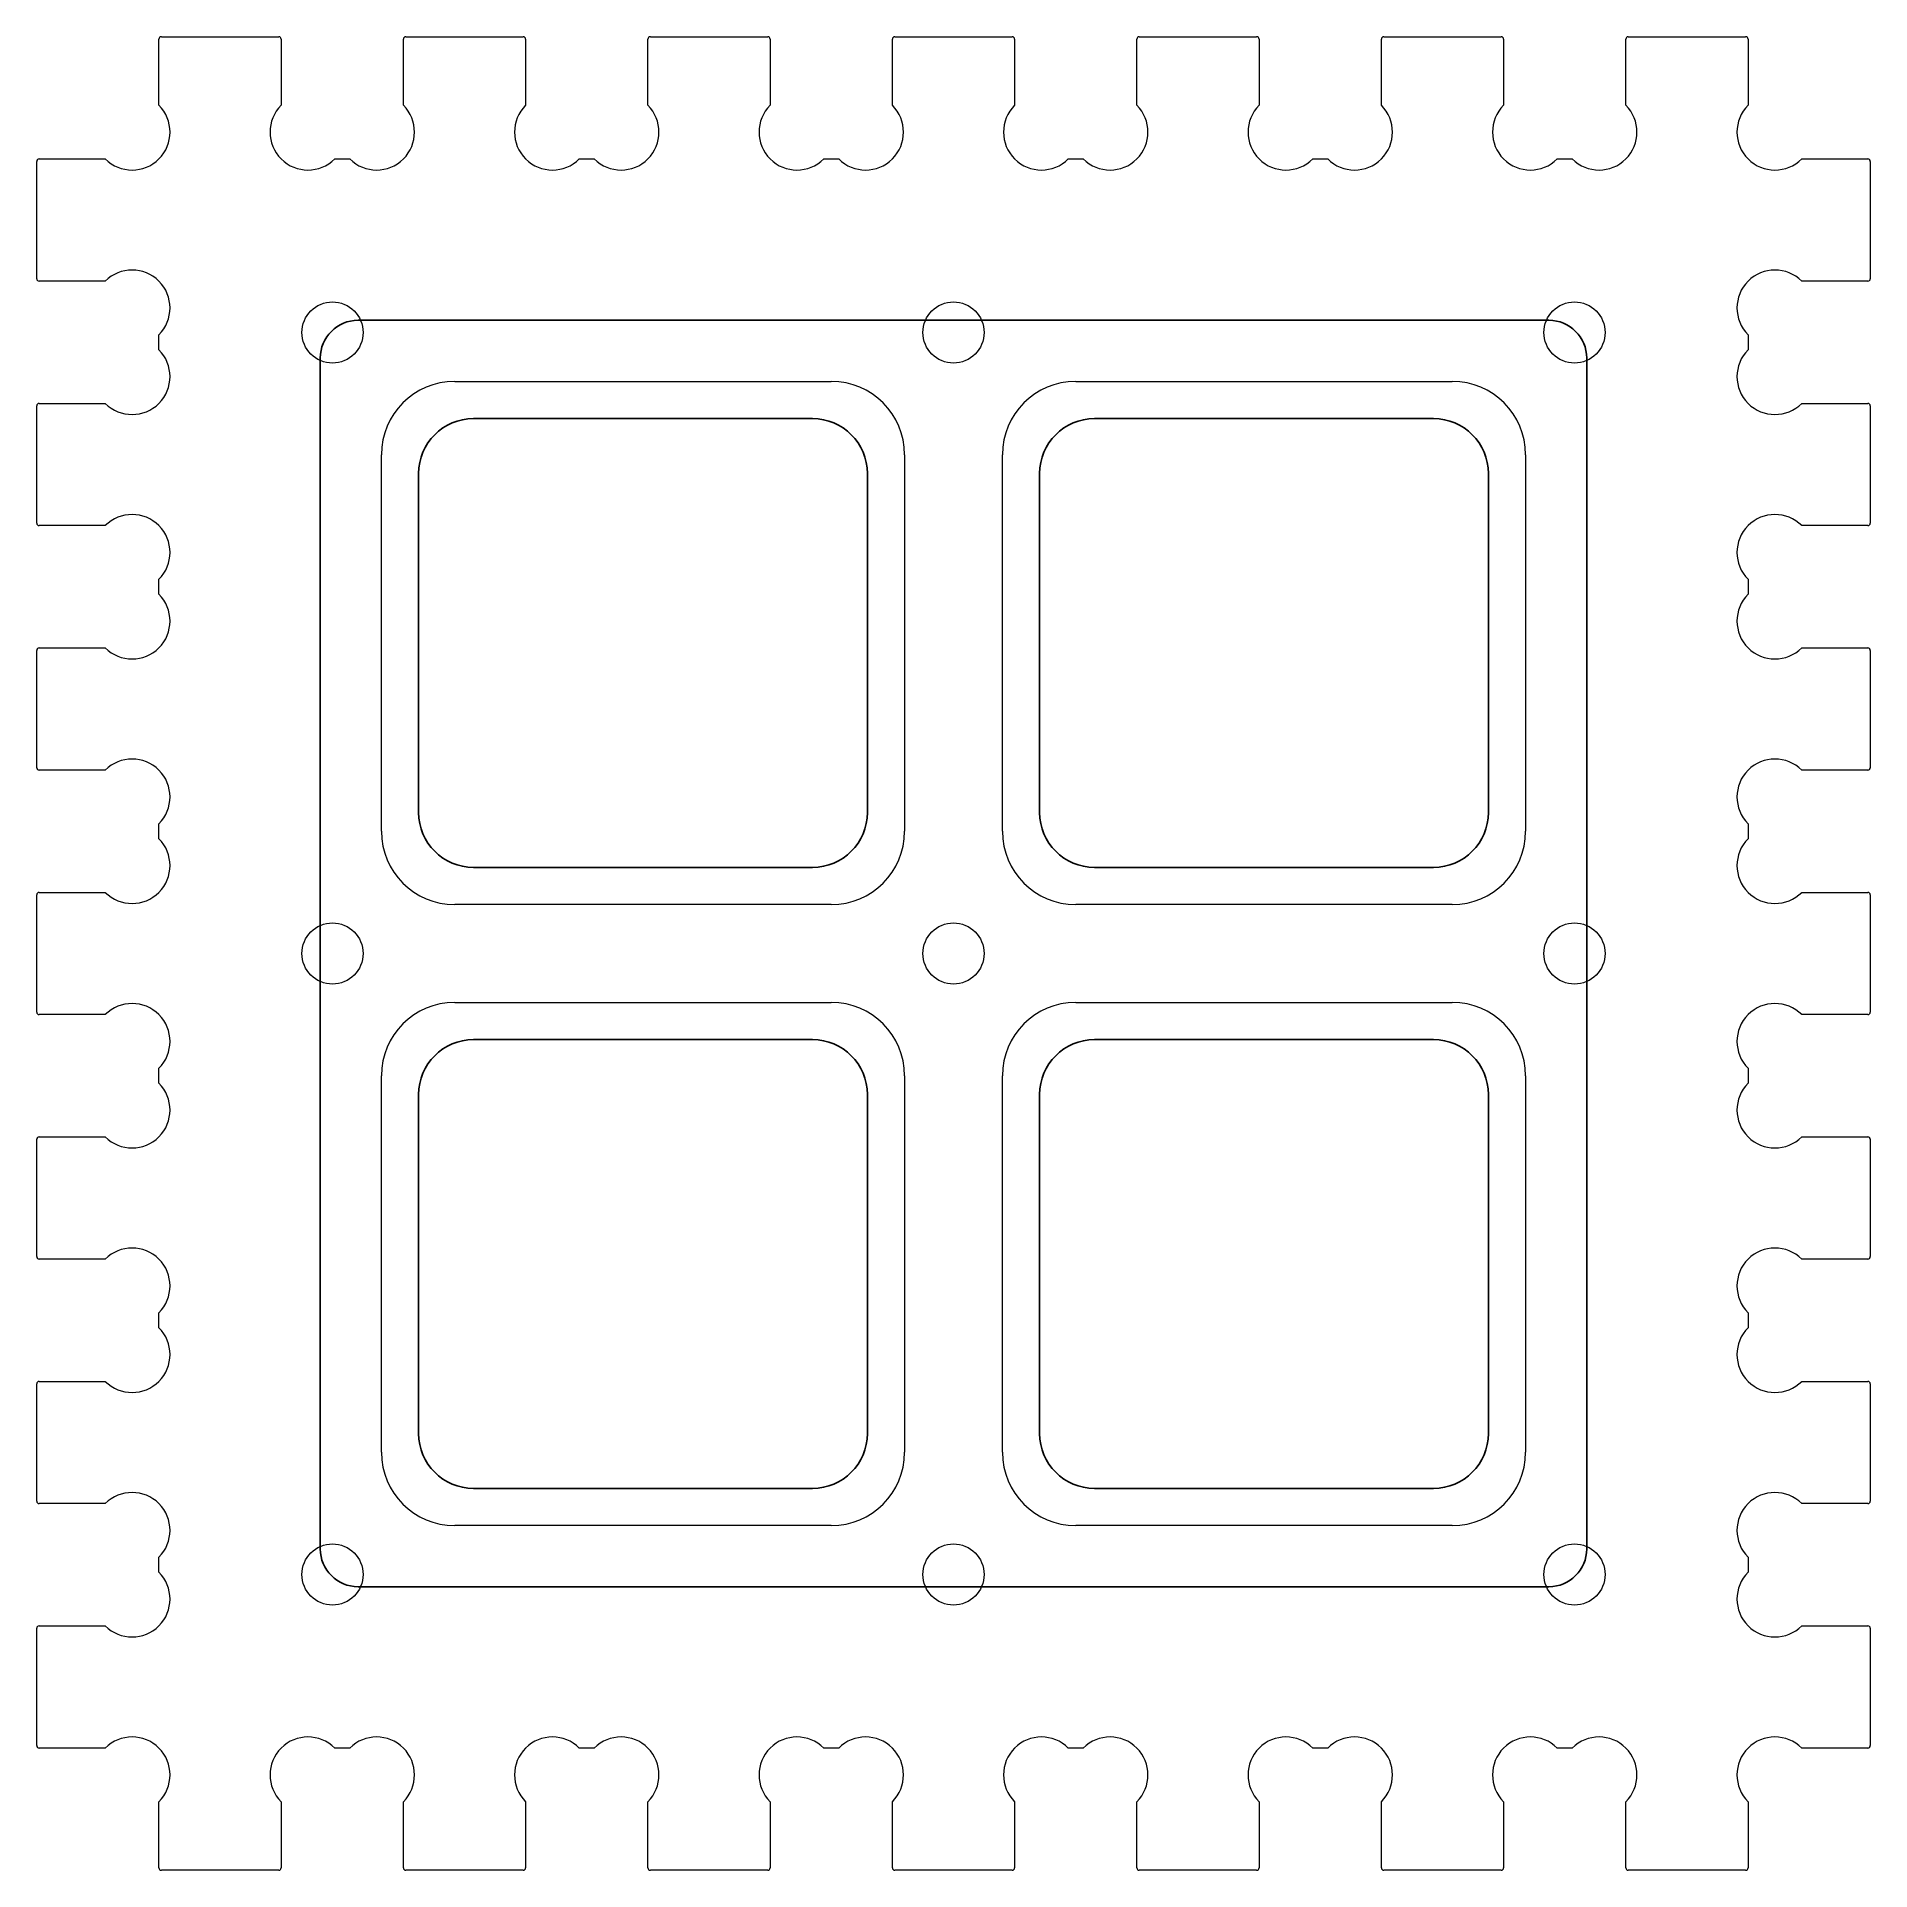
# Model space of a CAD drawing. Extents: x -37.5 to 37.5, y -37.5 to 37.5.
import ezdxf

# ---------------------------------------------------------------- set-up
doc = ezdxf.new("R2010")
doc.units = 0
doc.layers.get('0').update_dxf_attribs({"lineweight": 0})
doc.layers.add('grav1.5mm', color=4, linetype='Continuous')
doc.layers.add('holes', color=1, linetype='Continuous', lineweight=0)

msp = doc.modelspace()

# ---------------------------------------------------------------- linework, layer by layer
for p, q in [((-32.5, 34.692), (-32.5, 37.4)), ((-32.4, 37.5), (-27.6, 37.5)), ((-27.5, 37.4), (-27.5, 34.692)), ((-22.5, 34.692), (-22.5, 37.4)), ((-22.4, 37.5), (-17.6, 37.5)), ((-17.5, 37.4), (-17.5, 34.692)), ((-12.5, 34.692), (-12.5, 37.4)), ((-12.4, 37.5), (-7.6, 37.5)), ((-7.5, 37.4), (-7.5, 34.692)), ((-2.5, 34.692), (-2.5, 37.4)), ((-2.4, 37.5), (2.4, 37.5)), ((2.5, 37.4), (2.5, 34.692)), ((7.5, 34.692), (7.5, 37.4)), ((7.6, 37.5), (12.4, 37.5)), ((12.5, 37.4), (12.5, 34.692)), ((17.5, 34.692), (17.5, 37.4)), ((17.6, 37.5), (22.4, 37.5)), ((22.5, 37.4), (22.5, 34.692)), ((27.5, 34.692), (27.5, 37.4)), ((27.6, 37.5), (32.4, 37.5)), ((32.5, 37.4), (32.5, 34.692)), ((-37.5, 27.6), (-37.5, 32.4)), ((-37.4, 32.5), (-34.692, 32.5)), ((-25.308, 32.5), (-24.692, 32.5)), ((-15.308, 32.5), (-14.692, 32.5)), ((-5.308, 32.5), (-4.692, 32.5)), ((4.692, 32.5), (5.308, 32.5)), ((14.692, 32.5), (15.308, 32.5)), ((24.692, 32.5), (25.308, 32.5)), ((34.692, 32.5), (37.4, 32.5)), ((37.5, 32.4), (37.5, 27.6)), ((-34.692, 27.5), (-37.4, 27.5)), ((37.4, 27.5), (34.692, 27.5)), ((-32.5, 24.692), (-32.5, 25.308)), ((32.5, 25.308), (32.5, 24.692)), ((-37.5, 17.6), (-37.5, 22.4)), ((-37.4, 22.5), (-34.692, 22.5)), ((34.692, 22.5), (37.4, 22.5)), ((37.5, 22.4), (37.5, 17.6)), ((-34.692, 17.5), (-37.4, 17.5)), ((37.4, 17.5), (34.692, 17.5)), ((-32.5, 14.692), (-32.5, 15.308)), ((32.5, 15.308), (32.5, 14.692)), ((-37.5, 7.6), (-37.5, 12.4)), ((-37.4, 12.5), (-34.692, 12.5)), ((34.692, 12.5), (37.4, 12.5)), ((37.5, 12.4), (37.5, 7.6)), ((-34.692, 7.5), (-37.4, 7.5)), ((37.4, 7.5), (34.692, 7.5)), ((-32.5, 4.692), (-32.5, 5.308)), ((32.5, 5.308), (32.5, 4.692)), ((-37.5, -2.4), (-37.5, 2.4)), ((-37.4, 2.5), (-34.692, 2.5)), ((34.692, 2.5), (37.4, 2.5)), ((37.5, 2.4), (37.5, -2.4)), ((-34.692, -2.5), (-37.4, -2.5)), ((37.4, -2.5), (34.692, -2.5)), ((-32.5, -5.308), (-32.5, -4.692)), ((32.5, -4.692), (32.5, -5.308)), ((-37.5, -12.4), (-37.5, -7.6)), ((-37.4, -7.5), (-34.692, -7.5)), ((34.692, -7.5), (37.4, -7.5)), ((37.5, -7.6), (37.5, -12.4)), ((-34.692, -12.5), (-37.4, -12.5)), ((37.4, -12.5), (34.692, -12.5)), ((-32.5, -15.308), (-32.5, -14.692)), ((32.5, -14.692), (32.5, -15.308)), ((-37.5, -22.4), (-37.5, -17.6)), ((-37.4, -17.5), (-34.692, -17.5)), ((34.692, -17.5), (37.4, -17.5)), ((37.5, -17.6), (37.5, -22.4)), ((-34.692, -22.5), (-37.4, -22.5)), ((37.4, -22.5), (34.692, -22.5)), ((-32.5, -25.308), (-32.5, -24.692)), ((32.5, -24.692), (32.5, -25.308)), ((-37.5, -32.4), (-37.5, -27.6)), ((-37.4, -27.5), (-34.692, -27.5)), ((34.692, -27.5), (37.4, -27.5)), ((37.5, -27.6), (37.5, -32.4)), ((-34.692, -32.5), (-37.4, -32.5)), ((-24.692, -32.5), (-25.308, -32.5)), ((-14.692, -32.5), (-15.308, -32.5)), ((-4.692, -32.5), (-5.308, -32.5)), ((5.308, -32.5), (4.692, -32.5)), ((15.308, -32.5), (14.692, -32.5)), ((25.308, -32.5), (24.692, -32.5)), ((37.4, -32.5), (34.692, -32.5)), ((-32.5, -37.4), (-32.5, -34.692)), ((-27.5, -34.692), (-27.5, -37.4)), ((-22.5, -37.4), (-22.5, -34.692)), ((-17.5, -34.692), (-17.5, -37.4)), ((-12.5, -37.4), (-12.5, -34.692)), ((-7.5, -34.692), (-7.5, -37.4)), ((-2.5, -37.4), (-2.5, -34.692)), ((2.5, -34.692), (2.5, -37.4)), ((7.5, -37.4), (7.5, -34.692)), ((12.5, -34.692), (12.5, -37.4)), ((17.5, -37.4), (17.5, -34.692)), ((22.5, -34.692), (22.5, -37.4)), ((27.5, -37.4), (27.5, -34.692)), ((32.5, -34.692), (32.5, -37.4)), ((-27.6, -37.5), (-32.4, -37.5)), ((-17.6, -37.5), (-22.4, -37.5)), ((-7.6, -37.5), (-12.4, -37.5)), ((2.4, -37.5), (-2.4, -37.5)), ((12.4, -37.5), (7.6, -37.5)), ((22.4, -37.5), (17.6, -37.5)), ((32.4, -37.5), (27.6, -37.5))]:
    msp.add_line(p, q)
for centre, radius, start, end in [((-32.4, 37.4), 0.1, 90, 180), ((-22.4, 37.4), 0.1, 90, 180), ((-12.4, 37.4), 0.1, 90, 180), ((-2.4, 37.4), 0.1, 90, 180), ((7.6, 37.4), 0.1, 90, 180), ((17.6, 37.4), 0.1, 90, 180), ((27.6, 37.4), 0.1, 90, 180), ((-27.6, 37.4), 0.1, 0, 90), ((-17.6, 37.4), 0.1, 0, 90), ((-7.6, 37.4), 0.1, 0, 90), ((2.4, 37.4), 0.1, 0, 90), ((12.4, 37.4), 0.1, 0, 90), ((22.4, 37.4), 0.1, 0, 90), ((32.4, 37.4), 0.1, 0, 90), ((-33.596, 33.596), 1.55, 225, 45), ((-26.404, 33.596), 1.55, 135, 315), ((-23.596, 33.596), 1.55, 225, 45), ((-16.404, 33.596), 1.55, 135, 315), ((-13.596, 33.596), 1.55, 225, 45), ((-6.404, 33.596), 1.55, 135, 315), ((-3.596, 33.596), 1.55, 225, 45), ((3.596, 33.596), 1.55, 135, 315), ((6.404, 33.596), 1.55, 225, 45), ((13.596, 33.596), 1.55, 135, 315), ((16.404, 33.596), 1.55, 225, 45), ((23.596, 33.596), 1.55, 135, 315), ((26.404, 33.596), 1.55, 225, 45), ((33.596, 33.596), 1.55, 135, 315), ((-37.4, 32.4), 0.1, 90, 180), ((37.4, 32.4), 0.1, 0, 90), ((-33.596, 26.404), 1.55, 315, 135), ((33.596, 26.404), 1.55, 45, 225), ((-37.4, 27.6), 0.1, 180, 270), ((37.4, 27.6), 0.1, 270, 0), ((-33.596, 23.596), 1.55, 225, 45), ((33.596, 23.596), 1.55, 135, 315), ((-37.4, 22.4), 0.1, 90, 180), ((37.4, 22.4), 0.1, 0, 90), ((-37.4, 17.6), 0.1, 180, 270), ((-33.596, 16.404), 1.55, 315, 135), ((33.596, 16.404), 1.55, 45, 225), ((37.4, 17.6), 0.1, 270, 0), ((-33.596, 13.596), 1.55, 225, 45), ((33.596, 13.596), 1.55, 135, 315), ((-37.4, 12.4), 0.1, 90, 180), ((37.4, 12.4), 0.1, 0, 90), ((-37.4, 7.6), 0.1, 180, 270), ((-33.596, 6.404), 1.55, 315, 135), ((33.596, 6.404), 1.55, 45, 225), ((37.4, 7.6), 0.1, 270, 0), ((-33.596, 3.596), 1.55, 225, 45), ((33.596, 3.596), 1.55, 135, 315), ((-37.4, 2.4), 0.1, 90, 180), ((37.4, 2.4), 0.1, 0, 90), ((-33.596, -3.596), 1.55, 315, 135), ((33.596, -3.596), 1.55, 45, 225), ((-37.4, -2.4), 0.1, 180, 270), ((37.4, -2.4), 0.1, 270, 0), ((-33.596, -6.404), 1.55, 225, 45), ((33.596, -6.404), 1.55, 135, 315), ((-37.4, -7.6), 0.1, 90, 180), ((37.4, -7.6), 0.1, 0, 90), ((-37.4, -12.4), 0.1, 180, 270), ((-33.596, -13.596), 1.55, 315, 135), ((33.596, -13.596), 1.55, 45, 225), ((37.4, -12.4), 0.1, 270, 0), ((-33.596, -16.404), 1.55, 225, 45), ((33.596, -16.404), 1.55, 135, 315), ((-37.4, -17.6), 0.1, 90, 180), ((37.4, -17.6), 0.1, 0, 90), ((-37.4, -22.4), 0.1, 180, 270), ((-33.596, -23.596), 1.55, 315, 135), ((33.596, -23.596), 1.55, 45, 225), ((37.4, -22.4), 0.1, 270, 0), ((-33.596, -26.404), 1.55, 225, 45), ((33.596, -26.404), 1.55, 135, 315), ((-37.4, -27.6), 0.1, 90, 180), ((37.4, -27.6), 0.1, 0, 90), ((-33.596, -33.596), 1.55, 315, 135), ((-26.404, -33.596), 1.55, 45, 225), ((-23.596, -33.596), 1.55, 315, 135), ((-16.404, -33.596), 1.55, 45, 225), ((-13.596, -33.596), 1.55, 315, 135), ((-6.404, -33.596), 1.55, 45, 225), ((-3.596, -33.596), 1.55, 315, 135), ((3.596, -33.596), 1.55, 45, 225), ((6.404, -33.596), 1.55, 315, 135), ((13.596, -33.596), 1.55, 45, 225), ((16.404, -33.596), 1.55, 315, 135), ((23.596, -33.596), 1.55, 45, 225), ((26.404, -33.596), 1.55, 315, 135), ((33.596, -33.596), 1.55, 45, 225), ((-37.4, -32.4), 0.1, 180, 270), ((37.4, -32.4), 0.1, 270, 0), ((-32.4, -37.4), 0.1, 180, 270), ((-27.6, -37.4), 0.1, 270, 0), ((-22.4, -37.4), 0.1, 180, 270), ((-17.6, -37.4), 0.1, 270, 0), ((-12.4, -37.4), 0.1, 180, 270), ((-7.6, -37.4), 0.1, 270, 0), ((-2.4, -37.4), 0.1, 180, 270), ((2.4, -37.4), 0.1, 270, 0), ((7.6, -37.4), 0.1, 180, 270), ((12.4, -37.4), 0.1, 270, 0), ((17.6, -37.4), 0.1, 180, 270), ((22.4, -37.4), 0.1, 270, 0), ((27.6, -37.4), 0.1, 180, 270), ((32.4, -37.4), 0.1, 270, 0)]:
    msp.add_arc(centre, radius, start, end)
at = {"layer": 'grav1.5mm'}
for p, q in [((24.35, 25.9), (-24.35, 25.9)), ((-25.9, 24.35), (-25.9, -24.35)), ((25.9, -24.35), (25.9, 24.35)), ((-19.63, 21.88), (-5.77, 21.88)), ((5.77, 21.88), (19.63, 21.88)), ((-21.88, 5.77), (-21.88, 19.63)), ((-3.52, 19.63), (-3.52, 5.77)), ((3.52, 5.77), (3.52, 19.63)), ((21.88, 19.63), (21.88, 5.77)), ((-5.77, 3.52), (-19.63, 3.52)), ((19.63, 3.52), (5.77, 3.52)), ((-19.63, -3.52), (-5.77, -3.52)), ((5.77, -3.52), (19.63, -3.52)), ((-21.88, -19.63), (-21.88, -5.77)), ((-3.52, -5.77), (-3.52, -19.63)), ((3.52, -19.63), (3.52, -5.77)), ((21.88, -5.77), (21.88, -19.63)), ((-5.77, -21.88), (-19.63, -21.88)), ((19.63, -21.88), (5.77, -21.88)), ((-24.35, -25.9), (24.35, -25.9))]:
    msp.add_line(p, q, dxfattribs=at)
for centre, radius, start, end in [((-24.35, 24.35), 1.55, 90, 180), ((24.35, 24.35), 1.55, 0, 90), ((-19.63, 19.63), 2.25, 90, 180), ((-5.77, 19.63), 2.25, 0, 90), ((5.77, 19.63), 2.25, 90, 180), ((19.63, 19.63), 2.25, 0, 90), ((-19.63, 5.77), 2.25, 180, 270), ((-5.77, 5.77), 2.25, 270, 0), ((5.77, 5.77), 2.25, 180, 270), ((19.63, 5.77), 2.25, 270, 0), ((-19.63, -5.77), 2.25, 90, 180), ((-5.77, -5.77), 2.25, 0, 90), ((5.77, -5.77), 2.25, 90, 180), ((19.63, -5.77), 2.25, 0, 90), ((-19.63, -19.63), 2.25, 180, 270), ((-5.77, -19.63), 2.25, 270, 0), ((5.77, -19.63), 2.25, 180, 270), ((19.63, -19.63), 2.25, 270, 0), ((-24.35, -24.35), 1.55, 180, 270), ((24.35, -24.35), 1.55, 270, 0)]:
    msp.add_arc(centre, radius, start, end, dxfattribs=at)
at = {"layer": 'holes'}
for p, q in [((-20.4, 23.4), (-5, 23.4)), ((5, 23.4), (20.4, 23.4)), ((-23.4, 5), (-23.4, 20.4)), ((-2, 20.4), (-2, 5)), ((2, 5), (2, 20.4)), ((23.4, 20.4), (23.4, 5)), ((-2, 5), (-2, 5)), ((2, 5), (2, 5)), ((-5, 2), (-20.4, 2)), ((20.4, 2), (5, 2)), ((-20.4, -2), (-5, -2)), ((5, -2), (20.4, -2)), ((-23.4, -20.4), (-23.4, -5)), ((-2, -5), (-2, -20.4)), ((2, -20.4), (2, -5)), ((23.4, -5), (23.4, -20.4)), ((-2, -20.4), (-2, -20.4)), ((2, -20.4), (2, -20.4)), ((-5, -23.4), (-20.4, -23.4)), ((20.4, -23.4), (5, -23.4))]:
    msp.add_line(p, q, dxfattribs=at)
for centre in [(-25.4, 25.4), (0, 25.4), (25.4, 25.4), (-25.4, 0), (0, 0), (25.4, 0), (-25.4, -25.4), (0, -25.4), (25.4, -25.4)]:
    msp.add_circle(centre, 1.25, dxfattribs=at)
for centre, start, end in [((-20.4, 20.4), 90, 180), ((-5, 20.4), 0, 90), ((5, 20.4), 90, 180), ((20.4, 20.4), 0, 90), ((-20.4, 5), 180, 270), ((-5, 5), 270, 0), ((5, 5), 180, 270), ((20.4, 5), 270, 0), ((-20.4, -5), 90, 180), ((-5, -5), 0, 90), ((5, -5), 90, 180), ((20.4, -5), 0, 90), ((-20.4, -20.4), 180, 270), ((-5, -20.4), 270, 0), ((5, -20.4), 180, 270), ((20.4, -20.4), 270, 0)]:
    msp.add_arc(centre, 3, start, end, dxfattribs=at)

doc.saveas('drawing.dxf')
